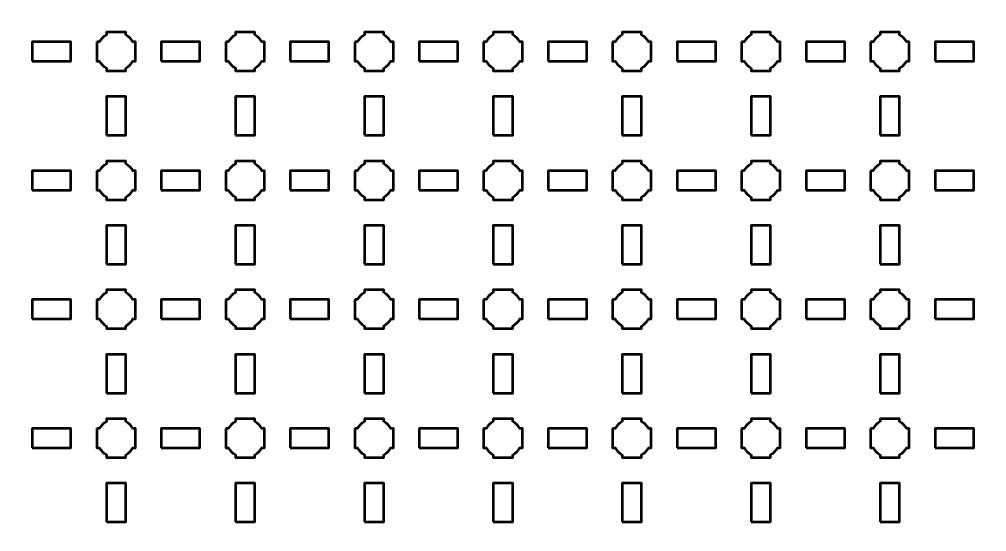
# Model space of a CAD drawing. Header units: centimetres. Extents: x -40.1 to 19.1, y -44.5 to 14.8.
# Drawn here: x -11 to 4, y -37.3 to -29.35 of the extents above; entities that cross this region are included whole.
import ezdxf

# ---------------------------------------------------------------- set-up
doc = ezdxf.new("R2010")
doc.units = ezdxf.units.CM
doc.header["$MEASUREMENT"] = 0
doc.layers.add('Layer 1', color=7, linetype='Continuous')

msp = doc.modelspace()

# ---------------------------------------------------------------- linework, layer by layer
at = {"layer": 'Layer 1', "color": 250, "lineweight": 53}
for points in [[(-10.8, -30), (-10.2, -30), (-10.2, -29.7), (-10.8, -29.7), (-10.8, -30)], [(-8.8, -30), (-8.2, -30), (-8.2, -29.7), (-8.8, -29.7), (-8.8, -30)], [(-6.8, -30), (-6.2, -30), (-6.2, -29.7), (-6.8, -29.7), (-6.8, -30)], [(-4.8, -30), (-4.2, -30), (-4.2, -29.7), (-4.8, -29.7), (-4.8, -30)], [(-2.8, -30), (-2.2, -30), (-2.2, -29.7), (-2.8, -29.7), (-2.8, -30)], [(-0.8, -30), (-0.2, -30), (-0.2, -29.7), (-0.8, -29.7), (-0.8, -30)], [(1.2, -30), (1.8, -30), (1.8, -29.7), (1.2, -29.7), (1.2, -30)], [(3.2, -30), (3.8, -30), (3.8, -29.7), (3.2, -29.7), (3.2, -30)], [(-9.65, -31.15), (-9.35, -31.15), (-9.35, -30.55), (-9.65, -30.55), (-9.65, -31.15)], [(-7.65, -31.15), (-7.35, -31.15), (-7.35, -30.55), (-7.65, -30.55), (-7.65, -31.15)], [(-5.65, -31.15), (-5.35, -31.15), (-5.35, -30.55), (-5.65, -30.55), (-5.65, -31.15)], [(-3.65, -31.15), (-3.35, -31.15), (-3.35, -30.55), (-3.65, -30.55), (-3.65, -31.15)], [(-1.65, -31.15), (-1.35, -31.15), (-1.35, -30.55), (-1.65, -30.55), (-1.65, -31.15)], [(0.35, -31.15), (0.65, -31.15), (0.65, -30.55), (0.35, -30.55), (0.35, -31.15)], [(2.35, -31.15), (2.65, -31.15), (2.65, -30.55), (2.35, -30.55), (2.35, -31.15)], [(-10.8, -32), (-10.2, -32), (-10.2, -31.7), (-10.8, -31.7), (-10.8, -32)], [(-8.8, -32), (-8.2, -32), (-8.2, -31.7), (-8.8, -31.7), (-8.8, -32)], [(-6.8, -32), (-6.2, -32), (-6.2, -31.7), (-6.8, -31.7), (-6.8, -32)], [(-4.8, -32), (-4.2, -32), (-4.2, -31.7), (-4.8, -31.7), (-4.8, -32)], [(-2.8, -32), (-2.2, -32), (-2.2, -31.7), (-2.8, -31.7), (-2.8, -32)], [(-0.8, -32), (-0.2, -32), (-0.2, -31.7), (-0.8, -31.7), (-0.8, -32)], [(1.2, -32), (1.8, -32), (1.8, -31.7), (1.2, -31.7), (1.2, -32)], [(3.2, -32), (3.8, -32), (3.8, -31.7), (3.2, -31.7), (3.2, -32)], [(-9.65, -33.15), (-9.35, -33.15), (-9.35, -32.55), (-9.65, -32.55), (-9.65, -33.15)], [(-7.65, -33.15), (-7.35, -33.15), (-7.35, -32.55), (-7.65, -32.55), (-7.65, -33.15)], [(-5.65, -33.15), (-5.35, -33.15), (-5.35, -32.55), (-5.65, -32.55), (-5.65, -33.15)], [(-3.65, -33.15), (-3.35, -33.15), (-3.35, -32.55), (-3.65, -32.55), (-3.65, -33.15)], [(-1.65, -33.15), (-1.35, -33.15), (-1.35, -32.55), (-1.65, -32.55), (-1.65, -33.15)], [(0.35, -33.15), (0.65, -33.15), (0.65, -32.55), (0.35, -32.55), (0.35, -33.15)], [(2.35, -33.15), (2.65, -33.15), (2.65, -32.55), (2.35, -32.55), (2.35, -33.15)], [(-10.8, -34), (-10.2, -34), (-10.2, -33.7), (-10.8, -33.7), (-10.8, -34)], [(-8.8, -34), (-8.2, -34), (-8.2, -33.7), (-8.8, -33.7), (-8.8, -34)], [(-6.8, -34), (-6.2, -34), (-6.2, -33.7), (-6.8, -33.7), (-6.8, -34)], [(-4.8, -34), (-4.2, -34), (-4.2, -33.7), (-4.8, -33.7), (-4.8, -34)], [(-2.8, -34), (-2.2, -34), (-2.2, -33.7), (-2.8, -33.7), (-2.8, -34)], [(-0.8, -34), (-0.2, -34), (-0.2, -33.7), (-0.8, -33.7), (-0.8, -34)], [(1.2, -34), (1.8, -34), (1.8, -33.7), (1.2, -33.7), (1.2, -34)], [(3.2, -34), (3.8, -34), (3.8, -33.7), (3.2, -33.7), (3.2, -34)], [(-9.65, -35.15), (-9.35, -35.15), (-9.35, -34.55), (-9.65, -34.55), (-9.65, -35.15)], [(-7.65, -35.15), (-7.35, -35.15), (-7.35, -34.55), (-7.65, -34.55), (-7.65, -35.15)], [(-5.65, -35.15), (-5.35, -35.15), (-5.35, -34.55), (-5.65, -34.55), (-5.65, -35.15)], [(-3.65, -35.15), (-3.35, -35.15), (-3.35, -34.55), (-3.65, -34.55), (-3.65, -35.15)], [(-1.65, -35.15), (-1.35, -35.15), (-1.35, -34.55), (-1.65, -34.55), (-1.65, -35.15)], [(0.35, -35.15), (0.65, -35.15), (0.65, -34.55), (0.35, -34.55), (0.35, -35.15)], [(2.35, -35.15), (2.65, -35.15), (2.65, -34.55), (2.35, -34.55), (2.35, -35.15)], [(-10.8, -36), (-10.2, -36), (-10.2, -35.7), (-10.8, -35.7), (-10.8, -36)], [(-8.8, -36), (-8.2, -36), (-8.2, -35.7), (-8.8, -35.7), (-8.8, -36)], [(-6.8, -36), (-6.2, -36), (-6.2, -35.7), (-6.8, -35.7), (-6.8, -36)], [(-4.8, -36), (-4.2, -36), (-4.2, -35.7), (-4.8, -35.7), (-4.8, -36)], [(-2.8, -36), (-2.2, -36), (-2.2, -35.7), (-2.8, -35.7), (-2.8, -36)], [(-0.8, -36), (-0.2, -36), (-0.2, -35.7), (-0.8, -35.7), (-0.8, -36)], [(1.2, -36), (1.8, -36), (1.8, -35.7), (1.2, -35.7), (1.2, -36)], [(3.2, -36), (3.8, -36), (3.8, -35.7), (3.2, -35.7), (3.2, -36)], [(-9.65, -37.15), (-9.35, -37.15), (-9.35, -36.55), (-9.65, -36.55), (-9.65, -37.15)], [(-7.65, -37.15), (-7.35, -37.15), (-7.35, -36.55), (-7.65, -36.55), (-7.65, -37.15)], [(-5.65, -37.15), (-5.35, -37.15), (-5.35, -36.55), (-5.65, -36.55), (-5.65, -37.15)], [(-3.65, -37.15), (-3.35, -37.15), (-3.35, -36.55), (-3.65, -36.55), (-3.65, -37.15)], [(-1.65, -37.15), (-1.35, -37.15), (-1.35, -36.55), (-1.65, -36.55), (-1.65, -37.15)], [(0.35, -37.15), (0.65, -37.15), (0.65, -36.55), (0.35, -36.55), (0.35, -37.15)], [(2.35, -37.15), (2.65, -37.15), (2.65, -36.55), (2.35, -36.55), (2.35, -37.15)]]:
    msp.add_lwpolyline(points, close=True, dxfattribs=at)
msp.add_open_spline([(-40.15, -44), (-40.15, -44), (-40.15, 14.3), (-40.15, 14.3), (-40.15, 14.3), (-40.15, 14.57609), (-39.92609, 14.8), (-39.65, 14.8), (-39.65, 14.8), (-39.65, 14.8), (18.65, 14.8), (18.65, 14.8), (18.65, 14.8), (18.92609, 14.8), (19.15, 14.57609), (19.15, 14.3), (19.15, 14.3), (19.15, 14.3), (19.15, -44), (19.15, -44), (19.15, -44), (19.15, -44.27609), (18.92609, -44.5), (18.65, -44.5), (18.65, -44.5), (18.65, -44.5), (-39.65, -44.5), (-39.65, -44.5), (-39.65, -44.5), (-39.92609, -44.5), (-40.15, -44.27609), (-40.15, -44)], degree=3, knots=[0, 0, 0, 0, 0.125, 0.125, 0.125, 0.125, 0.25, 0.25, 0.25, 0.25, 0.375, 0.375, 0.375, 0.375, 0.5, 0.5, 0.5, 0.5, 0.625, 0.625, 0.625, 0.625, 0.75, 0.75, 0.75, 0.75, 0.875, 0.875, 0.875, 0.875, 1, 1, 1, 1], dxfattribs=at)
at = {"layer": 'Layer 1', "lineweight": 53}
for points in [[(-9.8, -29.7), (-9.8, -29.7), (-9.75985, -29.7), (-9.75985, -29.7), (-9.75985, -29.7), (-9.7335, -29.65447), (-9.69553, -29.6165), (-9.65, -29.59015), (-9.65, -29.59015), (-9.65, -29.59015), (-9.65, -29.55), (-9.65, -29.55), (-9.65, -29.55), (-9.65, -29.55), (-9.5, -29.55), (-9.5, -29.55), (-9.5, -29.55), (-9.5, -29.55), (-9.35, -29.55), (-9.35, -29.55), (-9.35, -29.55), (-9.35, -29.55), (-9.35, -29.59015), (-9.35, -29.59015), (-9.35, -29.59015), (-9.30447, -29.6165), (-9.2665, -29.65447), (-9.24015, -29.7), (-9.24015, -29.7), (-9.24015, -29.7), (-9.2, -29.7), (-9.2, -29.7), (-9.2, -29.7), (-9.2, -29.7), (-9.2, -29.85), (-9.2, -29.85), (-9.2, -29.85), (-9.2, -29.85), (-9.2, -30), (-9.2, -30), (-9.2, -30), (-9.2, -30), (-9.24015, -30), (-9.24015, -30), (-9.24015, -30), (-9.2665, -30.04553), (-9.30447, -30.0835), (-9.35, -30.10985), (-9.35, -30.10985), (-9.35, -30.10985), (-9.35, -30.15), (-9.35, -30.15), (-9.35, -30.15), (-9.35, -30.15), (-9.5, -30.15), (-9.5, -30.15), (-9.5, -30.15), (-9.5, -30.15), (-9.65, -30.15), (-9.65, -30.15), (-9.65, -30.15), (-9.65, -30.15), (-9.65, -30.10985), (-9.65, -30.10985), (-9.65, -30.10985), (-9.69553, -30.0835), (-9.7335, -30.04553), (-9.75985, -30), (-9.75985, -30), (-9.75985, -30), (-9.8, -30), (-9.8, -30), (-9.8, -30), (-9.8, -30), (-9.8, -29.85), (-9.8, -29.85), (-9.8, -29.85), (-9.8, -29.85), (-9.8, -29.7), (-9.8, -29.7)], [(-7.8, -29.7), (-7.8, -29.7), (-7.75985, -29.7), (-7.75985, -29.7), (-7.75985, -29.7), (-7.7335, -29.65447), (-7.69553, -29.6165), (-7.65, -29.59015), (-7.65, -29.59015), (-7.65, -29.59015), (-7.65, -29.55), (-7.65, -29.55), (-7.65, -29.55), (-7.65, -29.55), (-7.5, -29.55), (-7.5, -29.55), (-7.5, -29.55), (-7.5, -29.55), (-7.35, -29.55), (-7.35, -29.55), (-7.35, -29.55), (-7.35, -29.55), (-7.35, -29.59015), (-7.35, -29.59015), (-7.35, -29.59015), (-7.30447, -29.6165), (-7.2665, -29.65447), (-7.24015, -29.7), (-7.24015, -29.7), (-7.24015, -29.7), (-7.2, -29.7), (-7.2, -29.7), (-7.2, -29.7), (-7.2, -29.7), (-7.2, -29.85), (-7.2, -29.85), (-7.2, -29.85), (-7.2, -29.85), (-7.2, -30), (-7.2, -30), (-7.2, -30), (-7.2, -30), (-7.24015, -30), (-7.24015, -30), (-7.24015, -30), (-7.2665, -30.04553), (-7.30447, -30.0835), (-7.35, -30.10985), (-7.35, -30.10985), (-7.35, -30.10985), (-7.35, -30.15), (-7.35, -30.15), (-7.35, -30.15), (-7.35, -30.15), (-7.5, -30.15), (-7.5, -30.15), (-7.5, -30.15), (-7.5, -30.15), (-7.65, -30.15), (-7.65, -30.15), (-7.65, -30.15), (-7.65, -30.15), (-7.65, -30.10985), (-7.65, -30.10985), (-7.65, -30.10985), (-7.69553, -30.0835), (-7.7335, -30.04553), (-7.75985, -30), (-7.75985, -30), (-7.75985, -30), (-7.8, -30), (-7.8, -30), (-7.8, -30), (-7.8, -30), (-7.8, -29.85), (-7.8, -29.85), (-7.8, -29.85), (-7.8, -29.85), (-7.8, -29.7), (-7.8, -29.7)], [(-5.8, -29.7), (-5.8, -29.7), (-5.75985, -29.7), (-5.75985, -29.7), (-5.75985, -29.7), (-5.7335, -29.65447), (-5.69553, -29.6165), (-5.65, -29.59015), (-5.65, -29.59015), (-5.65, -29.59015), (-5.65, -29.55), (-5.65, -29.55), (-5.65, -29.55), (-5.65, -29.55), (-5.5, -29.55), (-5.5, -29.55), (-5.5, -29.55), (-5.5, -29.55), (-5.35, -29.55), (-5.35, -29.55), (-5.35, -29.55), (-5.35, -29.55), (-5.35, -29.59015), (-5.35, -29.59015), (-5.35, -29.59015), (-5.30447, -29.6165), (-5.2665, -29.65447), (-5.24015, -29.7), (-5.24015, -29.7), (-5.24015, -29.7), (-5.2, -29.7), (-5.2, -29.7), (-5.2, -29.7), (-5.2, -29.7), (-5.2, -29.85), (-5.2, -29.85), (-5.2, -29.85), (-5.2, -29.85), (-5.2, -30), (-5.2, -30), (-5.2, -30), (-5.2, -30), (-5.24015, -30), (-5.24015, -30), (-5.24015, -30), (-5.2665, -30.04553), (-5.30447, -30.0835), (-5.35, -30.10985), (-5.35, -30.10985), (-5.35, -30.10985), (-5.35, -30.15), (-5.35, -30.15), (-5.35, -30.15), (-5.35, -30.15), (-5.5, -30.15), (-5.5, -30.15), (-5.5, -30.15), (-5.5, -30.15), (-5.65, -30.15), (-5.65, -30.15), (-5.65, -30.15), (-5.65, -30.15), (-5.65, -30.10985), (-5.65, -30.10985), (-5.65, -30.10985), (-5.69553, -30.0835), (-5.7335, -30.04553), (-5.75985, -30), (-5.75985, -30), (-5.75985, -30), (-5.8, -30), (-5.8, -30), (-5.8, -30), (-5.8, -30), (-5.8, -29.85), (-5.8, -29.85), (-5.8, -29.85), (-5.8, -29.85), (-5.8, -29.7), (-5.8, -29.7)], [(-3.8, -29.7), (-3.8, -29.7), (-3.75985, -29.7), (-3.75985, -29.7), (-3.75985, -29.7), (-3.7335, -29.65447), (-3.69553, -29.6165), (-3.65, -29.59015), (-3.65, -29.59015), (-3.65, -29.59015), (-3.65, -29.55), (-3.65, -29.55), (-3.65, -29.55), (-3.65, -29.55), (-3.5, -29.55), (-3.5, -29.55), (-3.5, -29.55), (-3.5, -29.55), (-3.35, -29.55), (-3.35, -29.55), (-3.35, -29.55), (-3.35, -29.55), (-3.35, -29.59015), (-3.35, -29.59015), (-3.35, -29.59015), (-3.30447, -29.6165), (-3.2665, -29.65447), (-3.24015, -29.7), (-3.24015, -29.7), (-3.24015, -29.7), (-3.2, -29.7), (-3.2, -29.7), (-3.2, -29.7), (-3.2, -29.7), (-3.2, -29.85), (-3.2, -29.85), (-3.2, -29.85), (-3.2, -29.85), (-3.2, -30), (-3.2, -30), (-3.2, -30), (-3.2, -30), (-3.24015, -30), (-3.24015, -30), (-3.24015, -30), (-3.2665, -30.04553), (-3.30447, -30.0835), (-3.35, -30.10985), (-3.35, -30.10985), (-3.35, -30.10985), (-3.35, -30.15), (-3.35, -30.15), (-3.35, -30.15), (-3.35, -30.15), (-3.5, -30.15), (-3.5, -30.15), (-3.5, -30.15), (-3.5, -30.15), (-3.65, -30.15), (-3.65, -30.15), (-3.65, -30.15), (-3.65, -30.15), (-3.65, -30.10985), (-3.65, -30.10985), (-3.65, -30.10985), (-3.69553, -30.0835), (-3.7335, -30.04553), (-3.75985, -30), (-3.75985, -30), (-3.75985, -30), (-3.8, -30), (-3.8, -30), (-3.8, -30), (-3.8, -30), (-3.8, -29.85), (-3.8, -29.85), (-3.8, -29.85), (-3.8, -29.85), (-3.8, -29.7), (-3.8, -29.7)], [(-1.8, -29.7), (-1.8, -29.7), (-1.75985, -29.7), (-1.75985, -29.7), (-1.75985, -29.7), (-1.7335, -29.65447), (-1.69553, -29.6165), (-1.65, -29.59015), (-1.65, -29.59015), (-1.65, -29.59015), (-1.65, -29.55), (-1.65, -29.55), (-1.65, -29.55), (-1.65, -29.55), (-1.5, -29.55), (-1.5, -29.55), (-1.5, -29.55), (-1.5, -29.55), (-1.35, -29.55), (-1.35, -29.55), (-1.35, -29.55), (-1.35, -29.55), (-1.35, -29.59015), (-1.35, -29.59015), (-1.35, -29.59015), (-1.30447, -29.6165), (-1.2665, -29.65447), (-1.24015, -29.7), (-1.24015, -29.7), (-1.24015, -29.7), (-1.2, -29.7), (-1.2, -29.7), (-1.2, -29.7), (-1.2, -29.7), (-1.2, -29.85), (-1.2, -29.85), (-1.2, -29.85), (-1.2, -29.85), (-1.2, -30), (-1.2, -30), (-1.2, -30), (-1.2, -30), (-1.24015, -30), (-1.24015, -30), (-1.24015, -30), (-1.2665, -30.04553), (-1.30447, -30.0835), (-1.35, -30.10985), (-1.35, -30.10985), (-1.35, -30.10985), (-1.35, -30.15), (-1.35, -30.15), (-1.35, -30.15), (-1.35, -30.15), (-1.5, -30.15), (-1.5, -30.15), (-1.5, -30.15), (-1.5, -30.15), (-1.65, -30.15), (-1.65, -30.15), (-1.65, -30.15), (-1.65, -30.15), (-1.65, -30.10985), (-1.65, -30.10985), (-1.65, -30.10985), (-1.69553, -30.0835), (-1.7335, -30.04553), (-1.75985, -30), (-1.75985, -30), (-1.75985, -30), (-1.8, -30), (-1.8, -30), (-1.8, -30), (-1.8, -30), (-1.8, -29.85), (-1.8, -29.85), (-1.8, -29.85), (-1.8, -29.85), (-1.8, -29.7), (-1.8, -29.7)], [(0.2, -29.7), (0.2, -29.7), (0.24015, -29.7), (0.24015, -29.7), (0.24015, -29.7), (0.2665, -29.65447), (0.30447, -29.6165), (0.35, -29.59015), (0.35, -29.59015), (0.35, -29.59015), (0.35, -29.55), (0.35, -29.55), (0.35, -29.55), (0.35, -29.55), (0.5, -29.55), (0.5, -29.55), (0.5, -29.55), (0.5, -29.55), (0.65, -29.55), (0.65, -29.55), (0.65, -29.55), (0.65, -29.55), (0.65, -29.59015), (0.65, -29.59015), (0.65, -29.59015), (0.69553, -29.6165), (0.7335, -29.65447), (0.75985, -29.7), (0.75985, -29.7), (0.75985, -29.7), (0.8, -29.7), (0.8, -29.7), (0.8, -29.7), (0.8, -29.7), (0.8, -29.85), (0.8, -29.85), (0.8, -29.85), (0.8, -29.85), (0.8, -30), (0.8, -30), (0.8, -30), (0.8, -30), (0.75985, -30), (0.75985, -30), (0.75985, -30), (0.7335, -30.04553), (0.69553, -30.0835), (0.65, -30.10985), (0.65, -30.10985), (0.65, -30.10985), (0.65, -30.15), (0.65, -30.15), (0.65, -30.15), (0.65, -30.15), (0.5, -30.15), (0.5, -30.15), (0.5, -30.15), (0.5, -30.15), (0.35, -30.15), (0.35, -30.15), (0.35, -30.15), (0.35, -30.15), (0.35, -30.10985), (0.35, -30.10985), (0.35, -30.10985), (0.30447, -30.0835), (0.2665, -30.04553), (0.24015, -30), (0.24015, -30), (0.24015, -30), (0.2, -30), (0.2, -30), (0.2, -30), (0.2, -30), (0.2, -29.85), (0.2, -29.85), (0.2, -29.85), (0.2, -29.85), (0.2, -29.7), (0.2, -29.7)], [(2.2, -29.7), (2.2, -29.7), (2.24015, -29.7), (2.24015, -29.7), (2.24015, -29.7), (2.2665, -29.65447), (2.30447, -29.6165), (2.35, -29.59015), (2.35, -29.59015), (2.35, -29.59015), (2.35, -29.55), (2.35, -29.55), (2.35, -29.55), (2.35, -29.55), (2.5, -29.55), (2.5, -29.55), (2.5, -29.55), (2.5, -29.55), (2.65, -29.55), (2.65, -29.55), (2.65, -29.55), (2.65, -29.55), (2.65, -29.59015), (2.65, -29.59015), (2.65, -29.59015), (2.69553, -29.6165), (2.7335, -29.65447), (2.75985, -29.7), (2.75985, -29.7), (2.75985, -29.7), (2.8, -29.7), (2.8, -29.7), (2.8, -29.7), (2.8, -29.7), (2.8, -29.85), (2.8, -29.85), (2.8, -29.85), (2.8, -29.85), (2.8, -30), (2.8, -30), (2.8, -30), (2.8, -30), (2.75985, -30), (2.75985, -30), (2.75985, -30), (2.7335, -30.04553), (2.69553, -30.0835), (2.65, -30.10985), (2.65, -30.10985), (2.65, -30.10985), (2.65, -30.15), (2.65, -30.15), (2.65, -30.15), (2.65, -30.15), (2.5, -30.15), (2.5, -30.15), (2.5, -30.15), (2.5, -30.15), (2.35, -30.15), (2.35, -30.15), (2.35, -30.15), (2.35, -30.15), (2.35, -30.10985), (2.35, -30.10985), (2.35, -30.10985), (2.30447, -30.0835), (2.2665, -30.04553), (2.24015, -30), (2.24015, -30), (2.24015, -30), (2.2, -30), (2.2, -30), (2.2, -30), (2.2, -30), (2.2, -29.85), (2.2, -29.85), (2.2, -29.85), (2.2, -29.85), (2.2, -29.7), (2.2, -29.7)], [(-9.8, -31.7), (-9.8, -31.7), (-9.75985, -31.7), (-9.75985, -31.7), (-9.75985, -31.7), (-9.7335, -31.65447), (-9.69553, -31.6165), (-9.65, -31.59015), (-9.65, -31.59015), (-9.65, -31.59015), (-9.65, -31.55), (-9.65, -31.55), (-9.65, -31.55), (-9.65, -31.55), (-9.5, -31.55), (-9.5, -31.55), (-9.5, -31.55), (-9.5, -31.55), (-9.35, -31.55), (-9.35, -31.55), (-9.35, -31.55), (-9.35, -31.55), (-9.35, -31.59015), (-9.35, -31.59015), (-9.35, -31.59015), (-9.30447, -31.6165), (-9.2665, -31.65447), (-9.24015, -31.7), (-9.24015, -31.7), (-9.24015, -31.7), (-9.2, -31.7), (-9.2, -31.7), (-9.2, -31.7), (-9.2, -31.7), (-9.2, -31.85), (-9.2, -31.85), (-9.2, -31.85), (-9.2, -31.85), (-9.2, -32), (-9.2, -32), (-9.2, -32), (-9.2, -32), (-9.24015, -32), (-9.24015, -32), (-9.24015, -32), (-9.2665, -32.04553), (-9.30447, -32.0835), (-9.35, -32.10985), (-9.35, -32.10985), (-9.35, -32.10985), (-9.35, -32.15), (-9.35, -32.15), (-9.35, -32.15), (-9.35, -32.15), (-9.5, -32.15), (-9.5, -32.15), (-9.5, -32.15), (-9.5, -32.15), (-9.65, -32.15), (-9.65, -32.15), (-9.65, -32.15), (-9.65, -32.15), (-9.65, -32.10985), (-9.65, -32.10985), (-9.65, -32.10985), (-9.69553, -32.0835), (-9.7335, -32.04553), (-9.75985, -32), (-9.75985, -32), (-9.75985, -32), (-9.8, -32), (-9.8, -32), (-9.8, -32), (-9.8, -32), (-9.8, -31.85), (-9.8, -31.85), (-9.8, -31.85), (-9.8, -31.85), (-9.8, -31.7), (-9.8, -31.7)], [(-7.8, -31.7), (-7.8, -31.7), (-7.75985, -31.7), (-7.75985, -31.7), (-7.75985, -31.7), (-7.7335, -31.65447), (-7.69553, -31.6165), (-7.65, -31.59015), (-7.65, -31.59015), (-7.65, -31.59015), (-7.65, -31.55), (-7.65, -31.55), (-7.65, -31.55), (-7.65, -31.55), (-7.5, -31.55), (-7.5, -31.55), (-7.5, -31.55), (-7.5, -31.55), (-7.35, -31.55), (-7.35, -31.55), (-7.35, -31.55), (-7.35, -31.55), (-7.35, -31.59015), (-7.35, -31.59015), (-7.35, -31.59015), (-7.30447, -31.6165), (-7.2665, -31.65447), (-7.24015, -31.7), (-7.24015, -31.7), (-7.24015, -31.7), (-7.2, -31.7), (-7.2, -31.7), (-7.2, -31.7), (-7.2, -31.7), (-7.2, -31.85), (-7.2, -31.85), (-7.2, -31.85), (-7.2, -31.85), (-7.2, -32), (-7.2, -32), (-7.2, -32), (-7.2, -32), (-7.24015, -32), (-7.24015, -32), (-7.24015, -32), (-7.2665, -32.04553), (-7.30447, -32.0835), (-7.35, -32.10985), (-7.35, -32.10985), (-7.35, -32.10985), (-7.35, -32.15), (-7.35, -32.15), (-7.35, -32.15), (-7.35, -32.15), (-7.5, -32.15), (-7.5, -32.15), (-7.5, -32.15), (-7.5, -32.15), (-7.65, -32.15), (-7.65, -32.15), (-7.65, -32.15), (-7.65, -32.15), (-7.65, -32.10985), (-7.65, -32.10985), (-7.65, -32.10985), (-7.69553, -32.0835), (-7.7335, -32.04553), (-7.75985, -32), (-7.75985, -32), (-7.75985, -32), (-7.8, -32), (-7.8, -32), (-7.8, -32), (-7.8, -32), (-7.8, -31.85), (-7.8, -31.85), (-7.8, -31.85), (-7.8, -31.85), (-7.8, -31.7), (-7.8, -31.7)], [(-5.8, -31.7), (-5.8, -31.7), (-5.75985, -31.7), (-5.75985, -31.7), (-5.75985, -31.7), (-5.7335, -31.65447), (-5.69553, -31.6165), (-5.65, -31.59015), (-5.65, -31.59015), (-5.65, -31.59015), (-5.65, -31.55), (-5.65, -31.55), (-5.65, -31.55), (-5.65, -31.55), (-5.5, -31.55), (-5.5, -31.55), (-5.5, -31.55), (-5.5, -31.55), (-5.35, -31.55), (-5.35, -31.55), (-5.35, -31.55), (-5.35, -31.55), (-5.35, -31.59015), (-5.35, -31.59015), (-5.35, -31.59015), (-5.30447, -31.6165), (-5.2665, -31.65447), (-5.24015, -31.7), (-5.24015, -31.7), (-5.24015, -31.7), (-5.2, -31.7), (-5.2, -31.7), (-5.2, -31.7), (-5.2, -31.7), (-5.2, -31.85), (-5.2, -31.85), (-5.2, -31.85), (-5.2, -31.85), (-5.2, -32), (-5.2, -32), (-5.2, -32), (-5.2, -32), (-5.24015, -32), (-5.24015, -32), (-5.24015, -32), (-5.2665, -32.04553), (-5.30447, -32.0835), (-5.35, -32.10985), (-5.35, -32.10985), (-5.35, -32.10985), (-5.35, -32.15), (-5.35, -32.15), (-5.35, -32.15), (-5.35, -32.15), (-5.5, -32.15), (-5.5, -32.15), (-5.5, -32.15), (-5.5, -32.15), (-5.65, -32.15), (-5.65, -32.15), (-5.65, -32.15), (-5.65, -32.15), (-5.65, -32.10985), (-5.65, -32.10985), (-5.65, -32.10985), (-5.69553, -32.0835), (-5.7335, -32.04553), (-5.75985, -32), (-5.75985, -32), (-5.75985, -32), (-5.8, -32), (-5.8, -32), (-5.8, -32), (-5.8, -32), (-5.8, -31.85), (-5.8, -31.85), (-5.8, -31.85), (-5.8, -31.85), (-5.8, -31.7), (-5.8, -31.7)], [(-3.8, -31.7), (-3.8, -31.7), (-3.75985, -31.7), (-3.75985, -31.7), (-3.75985, -31.7), (-3.7335, -31.65447), (-3.69553, -31.6165), (-3.65, -31.59015), (-3.65, -31.59015), (-3.65, -31.59015), (-3.65, -31.55), (-3.65, -31.55), (-3.65, -31.55), (-3.65, -31.55), (-3.5, -31.55), (-3.5, -31.55), (-3.5, -31.55), (-3.5, -31.55), (-3.35, -31.55), (-3.35, -31.55), (-3.35, -31.55), (-3.35, -31.55), (-3.35, -31.59015), (-3.35, -31.59015), (-3.35, -31.59015), (-3.30447, -31.6165), (-3.2665, -31.65447), (-3.24015, -31.7), (-3.24015, -31.7), (-3.24015, -31.7), (-3.2, -31.7), (-3.2, -31.7), (-3.2, -31.7), (-3.2, -31.7), (-3.2, -31.85), (-3.2, -31.85), (-3.2, -31.85), (-3.2, -31.85), (-3.2, -32), (-3.2, -32), (-3.2, -32), (-3.2, -32), (-3.24015, -32), (-3.24015, -32), (-3.24015, -32), (-3.2665, -32.04553), (-3.30447, -32.0835), (-3.35, -32.10985), (-3.35, -32.10985), (-3.35, -32.10985), (-3.35, -32.15), (-3.35, -32.15), (-3.35, -32.15), (-3.35, -32.15), (-3.5, -32.15), (-3.5, -32.15), (-3.5, -32.15), (-3.5, -32.15), (-3.65, -32.15), (-3.65, -32.15), (-3.65, -32.15), (-3.65, -32.15), (-3.65, -32.10985), (-3.65, -32.10985), (-3.65, -32.10985), (-3.69553, -32.0835), (-3.7335, -32.04553), (-3.75985, -32), (-3.75985, -32), (-3.75985, -32), (-3.8, -32), (-3.8, -32), (-3.8, -32), (-3.8, -32), (-3.8, -31.85), (-3.8, -31.85), (-3.8, -31.85), (-3.8, -31.85), (-3.8, -31.7), (-3.8, -31.7)], [(-1.8, -31.7), (-1.8, -31.7), (-1.75985, -31.7), (-1.75985, -31.7), (-1.75985, -31.7), (-1.7335, -31.65447), (-1.69553, -31.6165), (-1.65, -31.59015), (-1.65, -31.59015), (-1.65, -31.59015), (-1.65, -31.55), (-1.65, -31.55), (-1.65, -31.55), (-1.65, -31.55), (-1.5, -31.55), (-1.5, -31.55), (-1.5, -31.55), (-1.5, -31.55), (-1.35, -31.55), (-1.35, -31.55), (-1.35, -31.55), (-1.35, -31.55), (-1.35, -31.59015), (-1.35, -31.59015), (-1.35, -31.59015), (-1.30447, -31.6165), (-1.2665, -31.65447), (-1.24015, -31.7), (-1.24015, -31.7), (-1.24015, -31.7), (-1.2, -31.7), (-1.2, -31.7), (-1.2, -31.7), (-1.2, -31.7), (-1.2, -31.85), (-1.2, -31.85), (-1.2, -31.85), (-1.2, -31.85), (-1.2, -32), (-1.2, -32), (-1.2, -32), (-1.2, -32), (-1.24015, -32), (-1.24015, -32), (-1.24015, -32), (-1.2665, -32.04553), (-1.30447, -32.0835), (-1.35, -32.10985), (-1.35, -32.10985), (-1.35, -32.10985), (-1.35, -32.15), (-1.35, -32.15), (-1.35, -32.15), (-1.35, -32.15), (-1.5, -32.15), (-1.5, -32.15), (-1.5, -32.15), (-1.5, -32.15), (-1.65, -32.15), (-1.65, -32.15), (-1.65, -32.15), (-1.65, -32.15), (-1.65, -32.10985), (-1.65, -32.10985), (-1.65, -32.10985), (-1.69553, -32.0835), (-1.7335, -32.04553), (-1.75985, -32), (-1.75985, -32), (-1.75985, -32), (-1.8, -32), (-1.8, -32), (-1.8, -32), (-1.8, -32), (-1.8, -31.85), (-1.8, -31.85), (-1.8, -31.85), (-1.8, -31.85), (-1.8, -31.7), (-1.8, -31.7)], [(0.2, -31.7), (0.2, -31.7), (0.24015, -31.7), (0.24015, -31.7), (0.24015, -31.7), (0.2665, -31.65447), (0.30447, -31.6165), (0.35, -31.59015), (0.35, -31.59015), (0.35, -31.59015), (0.35, -31.55), (0.35, -31.55), (0.35, -31.55), (0.35, -31.55), (0.5, -31.55), (0.5, -31.55), (0.5, -31.55), (0.5, -31.55), (0.65, -31.55), (0.65, -31.55), (0.65, -31.55), (0.65, -31.55), (0.65, -31.59015), (0.65, -31.59015), (0.65, -31.59015), (0.69553, -31.6165), (0.7335, -31.65447), (0.75985, -31.7), (0.75985, -31.7), (0.75985, -31.7), (0.8, -31.7), (0.8, -31.7), (0.8, -31.7), (0.8, -31.7), (0.8, -31.85), (0.8, -31.85), (0.8, -31.85), (0.8, -31.85), (0.8, -32), (0.8, -32), (0.8, -32), (0.8, -32), (0.75985, -32), (0.75985, -32), (0.75985, -32), (0.7335, -32.04553), (0.69553, -32.0835), (0.65, -32.10985), (0.65, -32.10985), (0.65, -32.10985), (0.65, -32.15), (0.65, -32.15), (0.65, -32.15), (0.65, -32.15), (0.5, -32.15), (0.5, -32.15), (0.5, -32.15), (0.5, -32.15), (0.35, -32.15), (0.35, -32.15), (0.35, -32.15), (0.35, -32.15), (0.35, -32.10985), (0.35, -32.10985), (0.35, -32.10985), (0.30447, -32.0835), (0.2665, -32.04553), (0.24015, -32), (0.24015, -32), (0.24015, -32), (0.2, -32), (0.2, -32), (0.2, -32), (0.2, -32), (0.2, -31.85), (0.2, -31.85), (0.2, -31.85), (0.2, -31.85), (0.2, -31.7), (0.2, -31.7)], [(2.2, -31.7), (2.2, -31.7), (2.24015, -31.7), (2.24015, -31.7), (2.24015, -31.7), (2.2665, -31.65447), (2.30447, -31.6165), (2.35, -31.59015), (2.35, -31.59015), (2.35, -31.59015), (2.35, -31.55), (2.35, -31.55), (2.35, -31.55), (2.35, -31.55), (2.5, -31.55), (2.5, -31.55), (2.5, -31.55), (2.5, -31.55), (2.65, -31.55), (2.65, -31.55), (2.65, -31.55), (2.65, -31.55), (2.65, -31.59015), (2.65, -31.59015), (2.65, -31.59015), (2.69553, -31.6165), (2.7335, -31.65447), (2.75985, -31.7), (2.75985, -31.7), (2.75985, -31.7), (2.8, -31.7), (2.8, -31.7), (2.8, -31.7), (2.8, -31.7), (2.8, -31.85), (2.8, -31.85), (2.8, -31.85), (2.8, -31.85), (2.8, -32), (2.8, -32), (2.8, -32), (2.8, -32), (2.75985, -32), (2.75985, -32), (2.75985, -32), (2.7335, -32.04553), (2.69553, -32.0835), (2.65, -32.10985), (2.65, -32.10985), (2.65, -32.10985), (2.65, -32.15), (2.65, -32.15), (2.65, -32.15), (2.65, -32.15), (2.5, -32.15), (2.5, -32.15), (2.5, -32.15), (2.5, -32.15), (2.35, -32.15), (2.35, -32.15), (2.35, -32.15), (2.35, -32.15), (2.35, -32.10985), (2.35, -32.10985), (2.35, -32.10985), (2.30447, -32.0835), (2.2665, -32.04553), (2.24015, -32), (2.24015, -32), (2.24015, -32), (2.2, -32), (2.2, -32), (2.2, -32), (2.2, -32), (2.2, -31.85), (2.2, -31.85), (2.2, -31.85), (2.2, -31.85), (2.2, -31.7), (2.2, -31.7)], [(-9.8, -33.7), (-9.8, -33.7), (-9.75985, -33.7), (-9.75985, -33.7), (-9.75985, -33.7), (-9.7335, -33.65447), (-9.69553, -33.6165), (-9.65, -33.59015), (-9.65, -33.59015), (-9.65, -33.59015), (-9.65, -33.55), (-9.65, -33.55), (-9.65, -33.55), (-9.65, -33.55), (-9.5, -33.55), (-9.5, -33.55), (-9.5, -33.55), (-9.5, -33.55), (-9.35, -33.55), (-9.35, -33.55), (-9.35, -33.55), (-9.35, -33.55), (-9.35, -33.59015), (-9.35, -33.59015), (-9.35, -33.59015), (-9.30447, -33.6165), (-9.2665, -33.65447), (-9.24015, -33.7), (-9.24015, -33.7), (-9.24015, -33.7), (-9.2, -33.7), (-9.2, -33.7), (-9.2, -33.7), (-9.2, -33.7), (-9.2, -33.85), (-9.2, -33.85), (-9.2, -33.85), (-9.2, -33.85), (-9.2, -34), (-9.2, -34), (-9.2, -34), (-9.2, -34), (-9.24015, -34), (-9.24015, -34), (-9.24015, -34), (-9.2665, -34.04553), (-9.30447, -34.0835), (-9.35, -34.10985), (-9.35, -34.10985), (-9.35, -34.10985), (-9.35, -34.15), (-9.35, -34.15), (-9.35, -34.15), (-9.35, -34.15), (-9.5, -34.15), (-9.5, -34.15), (-9.5, -34.15), (-9.5, -34.15), (-9.65, -34.15), (-9.65, -34.15), (-9.65, -34.15), (-9.65, -34.15), (-9.65, -34.10985), (-9.65, -34.10985), (-9.65, -34.10985), (-9.69553, -34.0835), (-9.7335, -34.04553), (-9.75985, -34), (-9.75985, -34), (-9.75985, -34), (-9.8, -34), (-9.8, -34), (-9.8, -34), (-9.8, -34), (-9.8, -33.85), (-9.8, -33.85), (-9.8, -33.85), (-9.8, -33.85), (-9.8, -33.7), (-9.8, -33.7)], [(-7.8, -33.7), (-7.8, -33.7), (-7.75985, -33.7), (-7.75985, -33.7), (-7.75985, -33.7), (-7.7335, -33.65447), (-7.69553, -33.6165), (-7.65, -33.59015), (-7.65, -33.59015), (-7.65, -33.59015), (-7.65, -33.55), (-7.65, -33.55), (-7.65, -33.55), (-7.65, -33.55), (-7.5, -33.55), (-7.5, -33.55), (-7.5, -33.55), (-7.5, -33.55), (-7.35, -33.55), (-7.35, -33.55), (-7.35, -33.55), (-7.35, -33.55), (-7.35, -33.59015), (-7.35, -33.59015), (-7.35, -33.59015), (-7.30447, -33.6165), (-7.2665, -33.65447), (-7.24015, -33.7), (-7.24015, -33.7), (-7.24015, -33.7), (-7.2, -33.7), (-7.2, -33.7), (-7.2, -33.7), (-7.2, -33.7), (-7.2, -33.85), (-7.2, -33.85), (-7.2, -33.85), (-7.2, -33.85), (-7.2, -34), (-7.2, -34), (-7.2, -34), (-7.2, -34), (-7.24015, -34), (-7.24015, -34), (-7.24015, -34), (-7.2665, -34.04553), (-7.30447, -34.0835), (-7.35, -34.10985), (-7.35, -34.10985), (-7.35, -34.10985), (-7.35, -34.15), (-7.35, -34.15), (-7.35, -34.15), (-7.35, -34.15), (-7.5, -34.15), (-7.5, -34.15), (-7.5, -34.15), (-7.5, -34.15), (-7.65, -34.15), (-7.65, -34.15), (-7.65, -34.15), (-7.65, -34.15), (-7.65, -34.10985), (-7.65, -34.10985), (-7.65, -34.10985), (-7.69553, -34.0835), (-7.7335, -34.04553), (-7.75985, -34), (-7.75985, -34), (-7.75985, -34), (-7.8, -34), (-7.8, -34), (-7.8, -34), (-7.8, -34), (-7.8, -33.85), (-7.8, -33.85), (-7.8, -33.85), (-7.8, -33.85), (-7.8, -33.7), (-7.8, -33.7)], [(-5.8, -33.7), (-5.8, -33.7), (-5.75985, -33.7), (-5.75985, -33.7), (-5.75985, -33.7), (-5.7335, -33.65447), (-5.69553, -33.6165), (-5.65, -33.59015), (-5.65, -33.59015), (-5.65, -33.59015), (-5.65, -33.55), (-5.65, -33.55), (-5.65, -33.55), (-5.65, -33.55), (-5.5, -33.55), (-5.5, -33.55), (-5.5, -33.55), (-5.5, -33.55), (-5.35, -33.55), (-5.35, -33.55), (-5.35, -33.55), (-5.35, -33.55), (-5.35, -33.59015), (-5.35, -33.59015), (-5.35, -33.59015), (-5.30447, -33.6165), (-5.2665, -33.65447), (-5.24015, -33.7), (-5.24015, -33.7), (-5.24015, -33.7), (-5.2, -33.7), (-5.2, -33.7), (-5.2, -33.7), (-5.2, -33.7), (-5.2, -33.85), (-5.2, -33.85), (-5.2, -33.85), (-5.2, -33.85), (-5.2, -34), (-5.2, -34), (-5.2, -34), (-5.2, -34), (-5.24015, -34), (-5.24015, -34), (-5.24015, -34), (-5.2665, -34.04553), (-5.30447, -34.0835), (-5.35, -34.10985), (-5.35, -34.10985), (-5.35, -34.10985), (-5.35, -34.15), (-5.35, -34.15), (-5.35, -34.15), (-5.35, -34.15), (-5.5, -34.15), (-5.5, -34.15), (-5.5, -34.15), (-5.5, -34.15), (-5.65, -34.15), (-5.65, -34.15), (-5.65, -34.15), (-5.65, -34.15), (-5.65, -34.10985), (-5.65, -34.10985), (-5.65, -34.10985), (-5.69553, -34.0835), (-5.7335, -34.04553), (-5.75985, -34), (-5.75985, -34), (-5.75985, -34), (-5.8, -34), (-5.8, -34), (-5.8, -34), (-5.8, -34), (-5.8, -33.85), (-5.8, -33.85), (-5.8, -33.85), (-5.8, -33.85), (-5.8, -33.7), (-5.8, -33.7)], [(-3.8, -33.7), (-3.8, -33.7), (-3.75985, -33.7), (-3.75985, -33.7), (-3.75985, -33.7), (-3.7335, -33.65447), (-3.69553, -33.6165), (-3.65, -33.59015), (-3.65, -33.59015), (-3.65, -33.59015), (-3.65, -33.55), (-3.65, -33.55), (-3.65, -33.55), (-3.65, -33.55), (-3.5, -33.55), (-3.5, -33.55), (-3.5, -33.55), (-3.5, -33.55), (-3.35, -33.55), (-3.35, -33.55), (-3.35, -33.55), (-3.35, -33.55), (-3.35, -33.59015), (-3.35, -33.59015), (-3.35, -33.59015), (-3.30447, -33.6165), (-3.2665, -33.65447), (-3.24015, -33.7), (-3.24015, -33.7), (-3.24015, -33.7), (-3.2, -33.7), (-3.2, -33.7), (-3.2, -33.7), (-3.2, -33.7), (-3.2, -33.85), (-3.2, -33.85), (-3.2, -33.85), (-3.2, -33.85), (-3.2, -34), (-3.2, -34), (-3.2, -34), (-3.2, -34), (-3.24015, -34), (-3.24015, -34), (-3.24015, -34), (-3.2665, -34.04553), (-3.30447, -34.0835), (-3.35, -34.10985), (-3.35, -34.10985), (-3.35, -34.10985), (-3.35, -34.15), (-3.35, -34.15), (-3.35, -34.15), (-3.35, -34.15), (-3.5, -34.15), (-3.5, -34.15), (-3.5, -34.15), (-3.5, -34.15), (-3.65, -34.15), (-3.65, -34.15), (-3.65, -34.15), (-3.65, -34.15), (-3.65, -34.10985), (-3.65, -34.10985), (-3.65, -34.10985), (-3.69553, -34.0835), (-3.7335, -34.04553), (-3.75985, -34), (-3.75985, -34), (-3.75985, -34), (-3.8, -34), (-3.8, -34), (-3.8, -34), (-3.8, -34), (-3.8, -33.85), (-3.8, -33.85), (-3.8, -33.85), (-3.8, -33.85), (-3.8, -33.7), (-3.8, -33.7)], [(-1.8, -33.7), (-1.8, -33.7), (-1.75985, -33.7), (-1.75985, -33.7), (-1.75985, -33.7), (-1.7335, -33.65447), (-1.69553, -33.6165), (-1.65, -33.59015), (-1.65, -33.59015), (-1.65, -33.59015), (-1.65, -33.55), (-1.65, -33.55), (-1.65, -33.55), (-1.65, -33.55), (-1.5, -33.55), (-1.5, -33.55), (-1.5, -33.55), (-1.5, -33.55), (-1.35, -33.55), (-1.35, -33.55), (-1.35, -33.55), (-1.35, -33.55), (-1.35, -33.59015), (-1.35, -33.59015), (-1.35, -33.59015), (-1.30447, -33.6165), (-1.2665, -33.65447), (-1.24015, -33.7), (-1.24015, -33.7), (-1.24015, -33.7), (-1.2, -33.7), (-1.2, -33.7), (-1.2, -33.7), (-1.2, -33.7), (-1.2, -33.85), (-1.2, -33.85), (-1.2, -33.85), (-1.2, -33.85), (-1.2, -34), (-1.2, -34), (-1.2, -34), (-1.2, -34), (-1.24015, -34), (-1.24015, -34), (-1.24015, -34), (-1.2665, -34.04553), (-1.30447, -34.0835), (-1.35, -34.10985), (-1.35, -34.10985), (-1.35, -34.10985), (-1.35, -34.15), (-1.35, -34.15), (-1.35, -34.15), (-1.35, -34.15), (-1.5, -34.15), (-1.5, -34.15), (-1.5, -34.15), (-1.5, -34.15), (-1.65, -34.15), (-1.65, -34.15), (-1.65, -34.15), (-1.65, -34.15), (-1.65, -34.10985), (-1.65, -34.10985), (-1.65, -34.10985), (-1.69553, -34.0835), (-1.7335, -34.04553), (-1.75985, -34), (-1.75985, -34), (-1.75985, -34), (-1.8, -34), (-1.8, -34), (-1.8, -34), (-1.8, -34), (-1.8, -33.85), (-1.8, -33.85), (-1.8, -33.85), (-1.8, -33.85), (-1.8, -33.7), (-1.8, -33.7)], [(0.2, -33.7), (0.2, -33.7), (0.24015, -33.7), (0.24015, -33.7), (0.24015, -33.7), (0.2665, -33.65447), (0.30447, -33.6165), (0.35, -33.59015), (0.35, -33.59015), (0.35, -33.59015), (0.35, -33.55), (0.35, -33.55), (0.35, -33.55), (0.35, -33.55), (0.5, -33.55), (0.5, -33.55), (0.5, -33.55), (0.5, -33.55), (0.65, -33.55), (0.65, -33.55), (0.65, -33.55), (0.65, -33.55), (0.65, -33.59015), (0.65, -33.59015), (0.65, -33.59015), (0.69553, -33.6165), (0.7335, -33.65447), (0.75985, -33.7), (0.75985, -33.7), (0.75985, -33.7), (0.8, -33.7), (0.8, -33.7), (0.8, -33.7), (0.8, -33.7), (0.8, -33.85), (0.8, -33.85), (0.8, -33.85), (0.8, -33.85), (0.8, -34), (0.8, -34), (0.8, -34), (0.8, -34), (0.75985, -34), (0.75985, -34), (0.75985, -34), (0.7335, -34.04553), (0.69553, -34.0835), (0.65, -34.10985), (0.65, -34.10985), (0.65, -34.10985), (0.65, -34.15), (0.65, -34.15), (0.65, -34.15), (0.65, -34.15), (0.5, -34.15), (0.5, -34.15), (0.5, -34.15), (0.5, -34.15), (0.35, -34.15), (0.35, -34.15), (0.35, -34.15), (0.35, -34.15), (0.35, -34.10985), (0.35, -34.10985), (0.35, -34.10985), (0.30447, -34.0835), (0.2665, -34.04553), (0.24015, -34), (0.24015, -34), (0.24015, -34), (0.2, -34), (0.2, -34), (0.2, -34), (0.2, -34), (0.2, -33.85), (0.2, -33.85), (0.2, -33.85), (0.2, -33.85), (0.2, -33.7), (0.2, -33.7)], [(2.2, -33.7), (2.2, -33.7), (2.24015, -33.7), (2.24015, -33.7), (2.24015, -33.7), (2.2665, -33.65447), (2.30447, -33.6165), (2.35, -33.59015), (2.35, -33.59015), (2.35, -33.59015), (2.35, -33.55), (2.35, -33.55), (2.35, -33.55), (2.35, -33.55), (2.5, -33.55), (2.5, -33.55), (2.5, -33.55), (2.5, -33.55), (2.65, -33.55), (2.65, -33.55), (2.65, -33.55), (2.65, -33.55), (2.65, -33.59015), (2.65, -33.59015), (2.65, -33.59015), (2.69553, -33.6165), (2.7335, -33.65447), (2.75985, -33.7), (2.75985, -33.7), (2.75985, -33.7), (2.8, -33.7), (2.8, -33.7), (2.8, -33.7), (2.8, -33.7), (2.8, -33.85), (2.8, -33.85), (2.8, -33.85), (2.8, -33.85), (2.8, -34), (2.8, -34), (2.8, -34), (2.8, -34), (2.75985, -34), (2.75985, -34), (2.75985, -34), (2.7335, -34.04553), (2.69553, -34.0835), (2.65, -34.10985), (2.65, -34.10985), (2.65, -34.10985), (2.65, -34.15), (2.65, -34.15), (2.65, -34.15), (2.65, -34.15), (2.5, -34.15), (2.5, -34.15), (2.5, -34.15), (2.5, -34.15), (2.35, -34.15), (2.35, -34.15), (2.35, -34.15), (2.35, -34.15), (2.35, -34.10985), (2.35, -34.10985), (2.35, -34.10985), (2.30447, -34.0835), (2.2665, -34.04553), (2.24015, -34), (2.24015, -34), (2.24015, -34), (2.2, -34), (2.2, -34), (2.2, -34), (2.2, -34), (2.2, -33.85), (2.2, -33.85), (2.2, -33.85), (2.2, -33.85), (2.2, -33.7), (2.2, -33.7)], [(-9.8, -35.7), (-9.8, -35.7), (-9.75985, -35.7), (-9.75985, -35.7), (-9.75985, -35.7), (-9.7335, -35.65447), (-9.69553, -35.6165), (-9.65, -35.59015), (-9.65, -35.59015), (-9.65, -35.59015), (-9.65, -35.55), (-9.65, -35.55), (-9.65, -35.55), (-9.65, -35.55), (-9.5, -35.55), (-9.5, -35.55), (-9.5, -35.55), (-9.5, -35.55), (-9.35, -35.55), (-9.35, -35.55), (-9.35, -35.55), (-9.35, -35.55), (-9.35, -35.59015), (-9.35, -35.59015), (-9.35, -35.59015), (-9.30447, -35.6165), (-9.2665, -35.65447), (-9.24015, -35.7), (-9.24015, -35.7), (-9.24015, -35.7), (-9.2, -35.7), (-9.2, -35.7), (-9.2, -35.7), (-9.2, -35.7), (-9.2, -35.85), (-9.2, -35.85), (-9.2, -35.85), (-9.2, -35.85), (-9.2, -36), (-9.2, -36), (-9.2, -36), (-9.2, -36), (-9.24015, -36), (-9.24015, -36), (-9.24015, -36), (-9.2665, -36.04553), (-9.30447, -36.0835), (-9.35, -36.10985), (-9.35, -36.10985), (-9.35, -36.10985), (-9.35, -36.15), (-9.35, -36.15), (-9.35, -36.15), (-9.35, -36.15), (-9.5, -36.15), (-9.5, -36.15), (-9.5, -36.15), (-9.5, -36.15), (-9.65, -36.15), (-9.65, -36.15), (-9.65, -36.15), (-9.65, -36.15), (-9.65, -36.10985), (-9.65, -36.10985), (-9.65, -36.10985), (-9.69553, -36.0835), (-9.7335, -36.04553), (-9.75985, -36), (-9.75985, -36), (-9.75985, -36), (-9.8, -36), (-9.8, -36), (-9.8, -36), (-9.8, -36), (-9.8, -35.85), (-9.8, -35.85), (-9.8, -35.85), (-9.8, -35.85), (-9.8, -35.7), (-9.8, -35.7)], [(-7.8, -35.7), (-7.8, -35.7), (-7.75985, -35.7), (-7.75985, -35.7), (-7.75985, -35.7), (-7.7335, -35.65447), (-7.69553, -35.6165), (-7.65, -35.59015), (-7.65, -35.59015), (-7.65, -35.59015), (-7.65, -35.55), (-7.65, -35.55), (-7.65, -35.55), (-7.65, -35.55), (-7.5, -35.55), (-7.5, -35.55), (-7.5, -35.55), (-7.5, -35.55), (-7.35, -35.55), (-7.35, -35.55), (-7.35, -35.55), (-7.35, -35.55), (-7.35, -35.59015), (-7.35, -35.59015), (-7.35, -35.59015), (-7.30447, -35.6165), (-7.2665, -35.65447), (-7.24015, -35.7), (-7.24015, -35.7), (-7.24015, -35.7), (-7.2, -35.7), (-7.2, -35.7), (-7.2, -35.7), (-7.2, -35.7), (-7.2, -35.85), (-7.2, -35.85), (-7.2, -35.85), (-7.2, -35.85), (-7.2, -36), (-7.2, -36), (-7.2, -36), (-7.2, -36), (-7.24015, -36), (-7.24015, -36), (-7.24015, -36), (-7.2665, -36.04553), (-7.30447, -36.0835), (-7.35, -36.10985), (-7.35, -36.10985), (-7.35, -36.10985), (-7.35, -36.15), (-7.35, -36.15), (-7.35, -36.15), (-7.35, -36.15), (-7.5, -36.15), (-7.5, -36.15), (-7.5, -36.15), (-7.5, -36.15), (-7.65, -36.15), (-7.65, -36.15), (-7.65, -36.15), (-7.65, -36.15), (-7.65, -36.10985), (-7.65, -36.10985), (-7.65, -36.10985), (-7.69553, -36.0835), (-7.7335, -36.04553), (-7.75985, -36), (-7.75985, -36), (-7.75985, -36), (-7.8, -36), (-7.8, -36), (-7.8, -36), (-7.8, -36), (-7.8, -35.85), (-7.8, -35.85), (-7.8, -35.85), (-7.8, -35.85), (-7.8, -35.7), (-7.8, -35.7)], [(-5.8, -35.7), (-5.8, -35.7), (-5.75985, -35.7), (-5.75985, -35.7), (-5.75985, -35.7), (-5.7335, -35.65447), (-5.69553, -35.6165), (-5.65, -35.59015), (-5.65, -35.59015), (-5.65, -35.59015), (-5.65, -35.55), (-5.65, -35.55), (-5.65, -35.55), (-5.65, -35.55), (-5.5, -35.55), (-5.5, -35.55), (-5.5, -35.55), (-5.5, -35.55), (-5.35, -35.55), (-5.35, -35.55), (-5.35, -35.55), (-5.35, -35.55), (-5.35, -35.59015), (-5.35, -35.59015), (-5.35, -35.59015), (-5.30447, -35.6165), (-5.2665, -35.65447), (-5.24015, -35.7), (-5.24015, -35.7), (-5.24015, -35.7), (-5.2, -35.7), (-5.2, -35.7), (-5.2, -35.7), (-5.2, -35.7), (-5.2, -35.85), (-5.2, -35.85), (-5.2, -35.85), (-5.2, -35.85), (-5.2, -36), (-5.2, -36), (-5.2, -36), (-5.2, -36), (-5.24015, -36), (-5.24015, -36), (-5.24015, -36), (-5.2665, -36.04553), (-5.30447, -36.0835), (-5.35, -36.10985), (-5.35, -36.10985), (-5.35, -36.10985), (-5.35, -36.15), (-5.35, -36.15), (-5.35, -36.15), (-5.35, -36.15), (-5.5, -36.15), (-5.5, -36.15), (-5.5, -36.15), (-5.5, -36.15), (-5.65, -36.15), (-5.65, -36.15), (-5.65, -36.15), (-5.65, -36.15), (-5.65, -36.10985), (-5.65, -36.10985), (-5.65, -36.10985), (-5.69553, -36.0835), (-5.7335, -36.04553), (-5.75985, -36), (-5.75985, -36), (-5.75985, -36), (-5.8, -36), (-5.8, -36), (-5.8, -36), (-5.8, -36), (-5.8, -35.85), (-5.8, -35.85), (-5.8, -35.85), (-5.8, -35.85), (-5.8, -35.7), (-5.8, -35.7)], [(-3.8, -35.7), (-3.8, -35.7), (-3.75985, -35.7), (-3.75985, -35.7), (-3.75985, -35.7), (-3.7335, -35.65447), (-3.69553, -35.6165), (-3.65, -35.59015), (-3.65, -35.59015), (-3.65, -35.59015), (-3.65, -35.55), (-3.65, -35.55), (-3.65, -35.55), (-3.65, -35.55), (-3.5, -35.55), (-3.5, -35.55), (-3.5, -35.55), (-3.5, -35.55), (-3.35, -35.55), (-3.35, -35.55), (-3.35, -35.55), (-3.35, -35.55), (-3.35, -35.59015), (-3.35, -35.59015), (-3.35, -35.59015), (-3.30447, -35.6165), (-3.2665, -35.65447), (-3.24015, -35.7), (-3.24015, -35.7), (-3.24015, -35.7), (-3.2, -35.7), (-3.2, -35.7), (-3.2, -35.7), (-3.2, -35.7), (-3.2, -35.85), (-3.2, -35.85), (-3.2, -35.85), (-3.2, -35.85), (-3.2, -36), (-3.2, -36), (-3.2, -36), (-3.2, -36), (-3.24015, -36), (-3.24015, -36), (-3.24015, -36), (-3.2665, -36.04553), (-3.30447, -36.0835), (-3.35, -36.10985), (-3.35, -36.10985), (-3.35, -36.10985), (-3.35, -36.15), (-3.35, -36.15), (-3.35, -36.15), (-3.35, -36.15), (-3.5, -36.15), (-3.5, -36.15), (-3.5, -36.15), (-3.5, -36.15), (-3.65, -36.15), (-3.65, -36.15), (-3.65, -36.15), (-3.65, -36.15), (-3.65, -36.10985), (-3.65, -36.10985), (-3.65, -36.10985), (-3.69553, -36.0835), (-3.7335, -36.04553), (-3.75985, -36), (-3.75985, -36), (-3.75985, -36), (-3.8, -36), (-3.8, -36), (-3.8, -36), (-3.8, -36), (-3.8, -35.85), (-3.8, -35.85), (-3.8, -35.85), (-3.8, -35.85), (-3.8, -35.7), (-3.8, -35.7)], [(-1.8, -35.7), (-1.8, -35.7), (-1.75985, -35.7), (-1.75985, -35.7), (-1.75985, -35.7), (-1.7335, -35.65447), (-1.69553, -35.6165), (-1.65, -35.59015), (-1.65, -35.59015), (-1.65, -35.59015), (-1.65, -35.55), (-1.65, -35.55), (-1.65, -35.55), (-1.65, -35.55), (-1.5, -35.55), (-1.5, -35.55), (-1.5, -35.55), (-1.5, -35.55), (-1.35, -35.55), (-1.35, -35.55), (-1.35, -35.55), (-1.35, -35.55), (-1.35, -35.59015), (-1.35, -35.59015), (-1.35, -35.59015), (-1.30447, -35.6165), (-1.2665, -35.65447), (-1.24015, -35.7), (-1.24015, -35.7), (-1.24015, -35.7), (-1.2, -35.7), (-1.2, -35.7), (-1.2, -35.7), (-1.2, -35.7), (-1.2, -35.85), (-1.2, -35.85), (-1.2, -35.85), (-1.2, -35.85), (-1.2, -36), (-1.2, -36), (-1.2, -36), (-1.2, -36), (-1.24015, -36), (-1.24015, -36), (-1.24015, -36), (-1.2665, -36.04553), (-1.30447, -36.0835), (-1.35, -36.10985), (-1.35, -36.10985), (-1.35, -36.10985), (-1.35, -36.15), (-1.35, -36.15), (-1.35, -36.15), (-1.35, -36.15), (-1.5, -36.15), (-1.5, -36.15), (-1.5, -36.15), (-1.5, -36.15), (-1.65, -36.15), (-1.65, -36.15), (-1.65, -36.15), (-1.65, -36.15), (-1.65, -36.10985), (-1.65, -36.10985), (-1.65, -36.10985), (-1.69553, -36.0835), (-1.7335, -36.04553), (-1.75985, -36), (-1.75985, -36), (-1.75985, -36), (-1.8, -36), (-1.8, -36), (-1.8, -36), (-1.8, -36), (-1.8, -35.85), (-1.8, -35.85), (-1.8, -35.85), (-1.8, -35.85), (-1.8, -35.7), (-1.8, -35.7)], [(0.2, -35.7), (0.2, -35.7), (0.24015, -35.7), (0.24015, -35.7), (0.24015, -35.7), (0.2665, -35.65447), (0.30447, -35.6165), (0.35, -35.59015), (0.35, -35.59015), (0.35, -35.59015), (0.35, -35.55), (0.35, -35.55), (0.35, -35.55), (0.35, -35.55), (0.5, -35.55), (0.5, -35.55), (0.5, -35.55), (0.5, -35.55), (0.65, -35.55), (0.65, -35.55), (0.65, -35.55), (0.65, -35.55), (0.65, -35.59015), (0.65, -35.59015), (0.65, -35.59015), (0.69553, -35.6165), (0.7335, -35.65447), (0.75985, -35.7), (0.75985, -35.7), (0.75985, -35.7), (0.8, -35.7), (0.8, -35.7), (0.8, -35.7), (0.8, -35.7), (0.8, -35.85), (0.8, -35.85), (0.8, -35.85), (0.8, -35.85), (0.8, -36), (0.8, -36), (0.8, -36), (0.8, -36), (0.75985, -36), (0.75985, -36), (0.75985, -36), (0.7335, -36.04553), (0.69553, -36.0835), (0.65, -36.10985), (0.65, -36.10985), (0.65, -36.10985), (0.65, -36.15), (0.65, -36.15), (0.65, -36.15), (0.65, -36.15), (0.5, -36.15), (0.5, -36.15), (0.5, -36.15), (0.5, -36.15), (0.35, -36.15), (0.35, -36.15), (0.35, -36.15), (0.35, -36.15), (0.35, -36.10985), (0.35, -36.10985), (0.35, -36.10985), (0.30447, -36.0835), (0.2665, -36.04553), (0.24015, -36), (0.24015, -36), (0.24015, -36), (0.2, -36), (0.2, -36), (0.2, -36), (0.2, -36), (0.2, -35.85), (0.2, -35.85), (0.2, -35.85), (0.2, -35.85), (0.2, -35.7), (0.2, -35.7)], [(2.2, -35.7), (2.2, -35.7), (2.24015, -35.7), (2.24015, -35.7), (2.24015, -35.7), (2.2665, -35.65447), (2.30447, -35.6165), (2.35, -35.59015), (2.35, -35.59015), (2.35, -35.59015), (2.35, -35.55), (2.35, -35.55), (2.35, -35.55), (2.35, -35.55), (2.5, -35.55), (2.5, -35.55), (2.5, -35.55), (2.5, -35.55), (2.65, -35.55), (2.65, -35.55), (2.65, -35.55), (2.65, -35.55), (2.65, -35.59015), (2.65, -35.59015), (2.65, -35.59015), (2.69553, -35.6165), (2.7335, -35.65447), (2.75985, -35.7), (2.75985, -35.7), (2.75985, -35.7), (2.8, -35.7), (2.8, -35.7), (2.8, -35.7), (2.8, -35.7), (2.8, -35.85), (2.8, -35.85), (2.8, -35.85), (2.8, -35.85), (2.8, -36), (2.8, -36), (2.8, -36), (2.8, -36), (2.75985, -36), (2.75985, -36), (2.75985, -36), (2.7335, -36.04553), (2.69553, -36.0835), (2.65, -36.10985), (2.65, -36.10985), (2.65, -36.10985), (2.65, -36.15), (2.65, -36.15), (2.65, -36.15), (2.65, -36.15), (2.5, -36.15), (2.5, -36.15), (2.5, -36.15), (2.5, -36.15), (2.35, -36.15), (2.35, -36.15), (2.35, -36.15), (2.35, -36.15), (2.35, -36.10985), (2.35, -36.10985), (2.35, -36.10985), (2.30447, -36.0835), (2.2665, -36.04553), (2.24015, -36), (2.24015, -36), (2.24015, -36), (2.2, -36), (2.2, -36), (2.2, -36), (2.2, -36), (2.2, -35.85), (2.2, -35.85), (2.2, -35.85), (2.2, -35.85), (2.2, -35.7), (2.2, -35.7)]]:
    msp.add_open_spline(points, degree=3, knots=[0, 0, 0, 0, 0.05, 0.05, 0.05, 0.05, 0.1, 0.1, 0.1, 0.1, 0.15, 0.15, 0.15, 0.15, 0.2, 0.2, 0.2, 0.2, 0.25, 0.25, 0.25, 0.25, 0.3, 0.3, 0.3, 0.3, 0.35, 0.35, 0.35, 0.35, 0.4, 0.4, 0.4, 0.4, 0.45, 0.45, 0.45, 0.45, 0.5, 0.5, 0.5, 0.5, 0.55, 0.55, 0.55, 0.55, 0.6, 0.6, 0.6, 0.6, 0.65, 0.65, 0.65, 0.65, 0.7, 0.7, 0.7, 0.7, 0.75, 0.75, 0.75, 0.75, 0.8, 0.8, 0.8, 0.8, 0.85, 0.85, 0.85, 0.85, 0.9, 0.9, 0.9, 0.9, 0.95, 0.95, 0.95, 0.95, 1, 1, 1, 1], dxfattribs=at)

doc.saveas('drawing.dxf')
